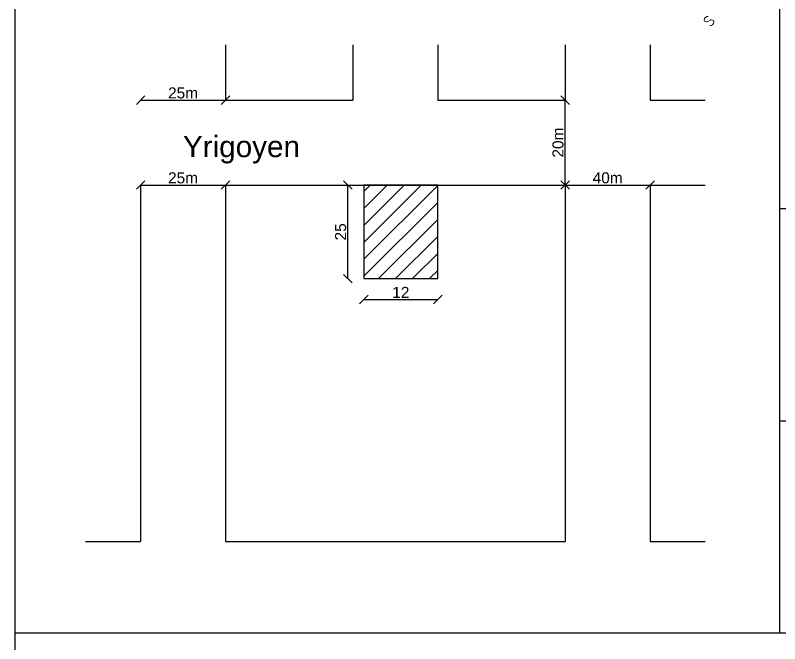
# Model space of a CAD drawing. Header units: millimetres. Extents: x 2439 to 2849, y 1282 to 1398.
# Drawn here: x 2668.95 to 2677.95, y 1334.3 to 1341.71 of the extents above; entities that cross this region are included whole.
import ezdxf

# ---------------------------------------------------------------- set-up
doc = ezdxf.new("R2010")
doc.units = ezdxf.units.MM
doc.styles.get("Standard").update_dxf_attribs({"font": 'arial.ttf'})
doc.styles.add('STYLE3', font='romans.shx', dxfattribs={"height": 0.08})
doc.styles.add('TEXTO1', font='sanss___.ttf', dxfattribs={"height": 0.3})
doc.dimstyles.new('Joel', dxfattribs={"dimtxt": 0.13, "dimasz": 0.1, "dimexe": 1.25, "dimexo": 0.625, "dimgap": 0.0176, "dimtad": 1, "dimtxsty": 'Standard', "dimblk": 'OBLIQUE', "dimcen": 2.5, "dimse1": 1, "dimse2": 1, "dimclre": 256, "dimadec": 0, "dimazin": 0, "dimtfac": 1, "dimtmove": 0, "dimatfit": 3, "dimldrblk": 'OBLIQUE', "dimfxl": 1, "dimarcsym": 0})

# ---------------------------------------------------------------- blocks, each defined once
blk = doc.blocks.new('_Oblique')
at = {"color": 0, "linetype": 'ByBlock', "lineweight": -2}
blk.add_line((-0.5, -0.5), (0.5, 0.5), dxfattribs=at)
blk = doc.blocks.new('*D79')
at = {"color": 0, "lineweight": -2, "ltscale": 0.01, "transparency": 16777216}
blk.add_line((2675.4234, 1339.7063), (2676.4234, 1339.7063), dxfattribs=at)
at = {"layer": 'Defpoints', "color": 0, "ltscale": 0.01, "transparency": 16777216}
for p in [(2675.4234, 1339.7063), (2676.4234, 1339.7063), (2676.4234, 1339.7063)]:
    blk.add_point(p, dxfattribs=at)
at = {"color": 0, "lineweight": -2, "ltscale": 0.01, "transparency": 16777216, "xscale": 0.1, "yscale": 0.1, "zscale": 0.1, "rotation": 180}
blk.add_blockref('_Oblique', (2675.4234, 1339.7063), dxfattribs=at)
at = {"color": 0, "lineweight": -2, "ltscale": 0.01, "transparency": 16777216, "xscale": 0.1, "yscale": 0.1, "zscale": 0.1}
blk.add_blockref('_Oblique', (2676.4234, 1339.7063), dxfattribs=at)
at = {"color": 0, "ltscale": 0.01, "transparency": 16777216, "insert": (2675.9234, 1339.7903), "char_height": 0.13, "attachment_point": 5}
blk.add_mtext('40m', dxfattribs=at)
blk = doc.blocks.new('*D80')
at = {"color": 0, "lineweight": -2, "ltscale": 0.01, "transparency": 16777216}
blk.add_line((2675.4234, 1339.7063), (2675.4234, 1340.7063), dxfattribs=at)
at = {"layer": 'Defpoints', "color": 0, "ltscale": 0.01, "transparency": 16777216}
for p in [(2675.4234, 1340.7063), (2675.4234, 1340.7063), (2675.4234, 1339.7063)]:
    blk.add_point(p, dxfattribs=at)
at = {"color": 0, "lineweight": -2, "ltscale": 0.01, "transparency": 16777216, "xscale": 0.1, "yscale": 0.1, "zscale": 0.1}
for p, rotation in [((2675.4234, 1340.7063), 90), ((2675.4234, 1339.7063), 270)]:
    blk.add_blockref('_Oblique', p, dxfattribs=dict(at, rotation=rotation))
at = {"color": 0, "ltscale": 0.01, "transparency": 16777216, "insert": (2675.3394, 1340.2063), "char_height": 0.13, "attachment_point": 5, "rotation": 90}
blk.add_mtext('20m', dxfattribs=at)
blk = doc.blocks.new('*D81')
at = {"color": 0, "lineweight": -2, "ltscale": 0.01, "transparency": 16777216}
blk.add_line((2670.4234, 1340.7063), (2671.4234, 1340.7063), dxfattribs=at)
at = {"layer": 'Defpoints', "color": 0, "ltscale": 0.01, "transparency": 16777216}
for p in [(2670.4234, 1340.7063), (2671.4234, 1340.7063), (2671.4234, 1340.7063)]:
    blk.add_point(p, dxfattribs=at)
at = {"color": 0, "lineweight": -2, "ltscale": 0.01, "transparency": 16777216, "xscale": 0.1, "yscale": 0.1, "zscale": 0.1, "rotation": 180}
blk.add_blockref('_Oblique', (2670.4234, 1340.7063), dxfattribs=at)
at = {"color": 0, "lineweight": -2, "ltscale": 0.01, "transparency": 16777216, "xscale": 0.1, "yscale": 0.1, "zscale": 0.1}
blk.add_blockref('_Oblique', (2671.4234, 1340.7063), dxfattribs=at)
at = {"color": 0, "ltscale": 0.01, "transparency": 16777216, "insert": (2670.9234, 1340.7903), "char_height": 0.13, "attachment_point": 5}
blk.add_mtext('25m', dxfattribs=at)
blk = doc.blocks.new('*D82')
at = {"color": 0, "lineweight": -2, "ltscale": 0.01, "transparency": 16777216}
blk.add_line((2670.4234, 1339.7063), (2671.4234, 1339.7063), dxfattribs=at)
at = {"layer": 'Defpoints', "color": 0, "ltscale": 0.01, "transparency": 16777216}
for p in [(2670.4234, 1339.7063), (2671.4234, 1339.7063), (2671.4234, 1339.7063)]:
    blk.add_point(p, dxfattribs=at)
at = {"color": 0, "lineweight": -2, "ltscale": 0.01, "transparency": 16777216, "xscale": 0.1, "yscale": 0.1, "zscale": 0.1, "rotation": 180}
blk.add_blockref('_Oblique', (2670.4234, 1339.7063), dxfattribs=at)
at = {"color": 0, "lineweight": -2, "ltscale": 0.01, "transparency": 16777216, "xscale": 0.1, "yscale": 0.1, "zscale": 0.1}
blk.add_blockref('_Oblique', (2671.4234, 1339.7063), dxfattribs=at)
at = {"color": 0, "ltscale": 0.01, "transparency": 16777216, "insert": (2670.9234, 1339.7903), "char_height": 0.13, "attachment_point": 5}
blk.add_mtext('25m', dxfattribs=at)
blk = doc.blocks.new('*D77')
at = {"color": 0, "lineweight": -2, "ltscale": 0.01, "transparency": 16777216}
blk.add_line((2672.8631, 1338.6034), (2672.8631, 1339.7063), dxfattribs=at)
at = {"layer": 'Defpoints', "color": 0, "ltscale": 0.01, "transparency": 16777216}
for p in [(2672.8631, 1339.7063), (2673.0532, 1339.7063), (2673.0532, 1338.6034)]:
    blk.add_point(p, dxfattribs=at)
at = {"color": 0, "lineweight": -2, "ltscale": 0.01, "transparency": 16777216, "xscale": 0.1, "yscale": 0.1, "zscale": 0.1}
for p, rotation in [((2672.8631, 1339.7063), 90), ((2672.8631, 1338.6034), 270)]:
    blk.add_blockref('_Oblique', p, dxfattribs=dict(at, rotation=rotation))
at = {"color": 0, "ltscale": 0.01, "transparency": 16777216, "insert": (2672.7792, 1339.1549), "char_height": 0.13, "attachment_point": 5, "rotation": 90}
blk.add_mtext('25', dxfattribs=at)
blk = doc.blocks.new('*D78')
at = {"color": 0, "lineweight": -2, "ltscale": 0.01, "transparency": 16777216}
blk.add_line((2673.0532, 1338.3587), (2673.9234, 1338.3587), dxfattribs=at)
at = {"layer": 'Defpoints', "color": 0, "ltscale": 0.01, "transparency": 16777216}
for p in [(2673.0532, 1338.6034), (2673.9234, 1338.6034), (2673.9234, 1338.3587)]:
    blk.add_point(p, dxfattribs=at)
at = {"color": 0, "lineweight": -2, "ltscale": 0.01, "transparency": 16777216, "xscale": 0.1, "yscale": 0.1, "zscale": 0.1, "rotation": 180}
blk.add_blockref('_Oblique', (2673.0532, 1338.3587), dxfattribs=at)
at = {"color": 0, "lineweight": -2, "ltscale": 0.01, "transparency": 16777216, "xscale": 0.1, "yscale": 0.1, "zscale": 0.1}
blk.add_blockref('_Oblique', (2673.9234, 1338.3587), dxfattribs=at)
at = {"color": 0, "ltscale": 0.01, "transparency": 16777216, "insert": (2673.4883, 1338.4416), "char_height": 0.13, "attachment_point": 5}
blk.add_mtext('12', dxfattribs=at)

msp = doc.modelspace()

# ---------------------------------------------------------------- hatches: boundary and pattern name
h = msp.add_hatch()
h.set_pattern_fill('JIS_WOOD', color=256, scale=0.2, style=0)
h.set_pattern_definition([(45, (1808.91977, 36.09773), (-0.1, 0.1), [])])
h.paths.add_polyline_path([(2673.9234, 1338.60339), (2673.9234, 1339.70633), (2673.05323, 1339.70633), (2673.05323, 1338.60339)])

# ---------------------------------------------------------------- linework, layer by layer
for p, q in [((2668.94784, 1326.9307), (2668.94784, 1356.9307)), ((2677.94784, 1349.4307), (2677.94784, 1334.4307)), ((2671.4234, 1341.35633), (2671.4234, 1340.70633)), ((2672.9234, 1341.35633), (2672.9234, 1340.70633)), ((2673.9234, 1341.35633), (2673.9234, 1340.70633)), ((2675.4234, 1341.35633), (2675.4234, 1340.70633)), ((2676.4234, 1341.35633), (2676.4234, 1340.70633)), ((2670.4234, 1339.70633), (2670.4234, 1335.50633)), ((2671.4234, 1339.70633), (2671.4234, 1335.50633)), ((2675.4234, 1339.70633), (2675.4234, 1335.50633)), ((2676.4234, 1339.70633), (2676.4234, 1335.50633)), ((2677.94784, 1339.4307), (2686.94784, 1339.4307)), ((2677.94784, 1336.9307), (2686.94784, 1336.9307)), ((2668.94784, 1334.4307), (2686.94784, 1334.4307))]:
    msp.add_line(p, q)
at = {"ltscale": 0.6}
for p, q in [((2671.4234, 1340.70633), (2672.9234, 1340.70633)), ((2673.9234, 1340.70633), (2675.4234, 1340.70633)), ((2676.4234, 1340.70633), (2677.0734, 1340.70633)), ((2671.4234, 1339.70633), (2675.4234, 1339.70633)), ((2676.4234, 1339.70633), (2677.0734, 1339.70633)), ((2669.77561, 1335.50633), (2670.4234, 1335.50633)), ((2671.4234, 1335.50633), (2675.4234, 1335.50633)), ((2676.4234, 1335.50633), (2677.0734, 1335.50633))]:
    msp.add_line(p, q, dxfattribs=at)
msp.add_lwpolyline([(2673.9234, 1339.70633), (2673.05323, 1339.70633), (2673.05323, 1338.60339), (2673.9234, 1338.60339)], close=True)

# ---------------------------------------------------------------- texts
at = {"style": 'STYLE3'}
msp.add_text('S', height=0.11812, rotation=50.444786, dxfattribs=at).set_placement((2677.13096, 1341.56213))
at = {"style": 'TEXTO1'}
msp.add_text('Yrigoyen', height=0.25, dxfattribs=at).set_placement((2670.92225, 1340.03466))

# ---------------------------------------------------------------- dimensions: what is measured, and where the dimension line sits
at = {"ltscale": 0.01}
for base, p1, p2, text, picture, middle in [((2671.4234, 1340.70633), (2670.4234, 1340.70633), (2671.4234, 1340.70633), '25m', '*D81', (2670.9234, 1340.7903)), ((2671.4234, 1339.70633), (2670.4234, 1339.70633), (2671.4234, 1339.70633), '25m', '*D82', (2670.9234, 1339.7903)), ((2676.4234, 1339.70633), (2675.4234, 1339.70633), (2676.4234, 1339.70633), '40m', '*D79', (2675.9234, 1339.7903)), ((2673.9234, 1338.35874), (2673.05323, 1338.60339), (2673.9234, 1338.60339), '12', '*D78', (2673.48832, 1338.4416))]:
    dim = msp.add_linear_dim(base=base, p1=p1, p2=p2, text=text, dimstyle='Joel', dxfattribs=at)
    dim.commit()
    dim.dimension.update_dxf_attribs({"geometry": picture, "text_midpoint": middle})
for base, p1, p2, text, picture, middle in [((2675.4234, 1340.70633), (2675.4234, 1339.70633), (2675.4234, 1340.70633), '20m', '*D80', (2675.33943, 1340.20633)), ((2672.86315, 1339.70633), (2673.05323, 1338.60339), (2673.05323, 1339.70633), '25', '*D77', (2672.77917, 1339.15486))]:
    dim = msp.add_linear_dim(base=base, p1=p1, p2=p2, angle=90, text=text, dimstyle='Joel', dxfattribs=at)
    dim.commit()
    dim.dimension.update_dxf_attribs({"geometry": picture, "text_midpoint": middle})

doc.saveas('drawing.dxf')
